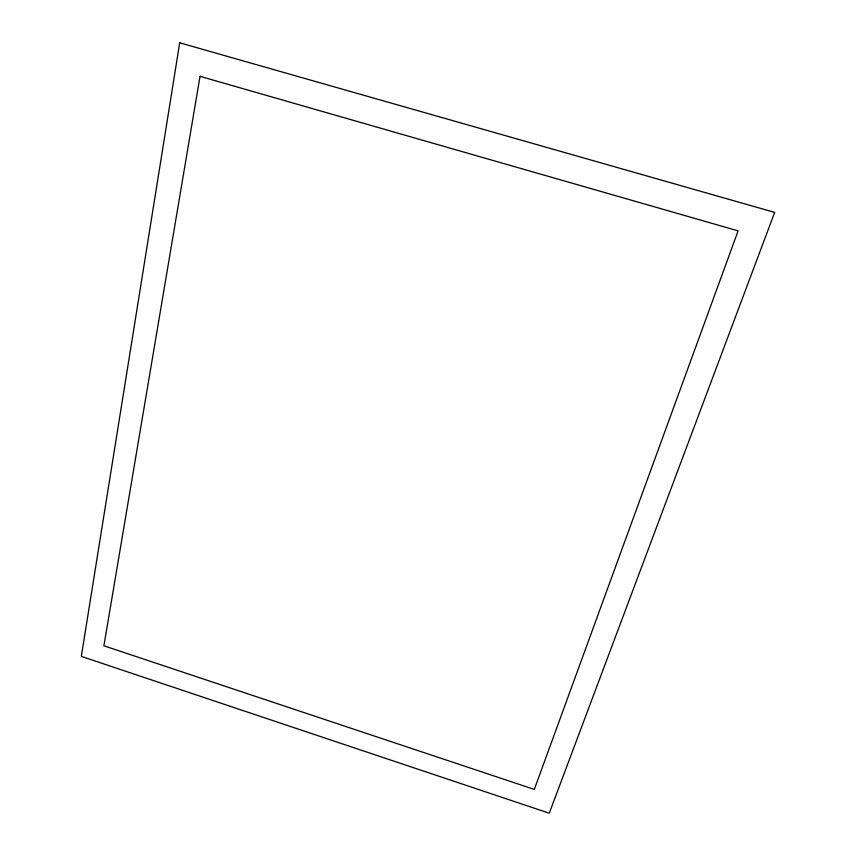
<?xml version="1.0" encoding="UTF-8"?>
<svg xmlns="http://www.w3.org/2000/svg" width="856" height="856" viewBox="0 0 856 856"><rect width="100%" height="100%" fill="white"/><g stroke="black" fill="none" stroke-linecap="round" stroke-linejoin="round"><path stroke-width="1.28" d="M179.707 42.8L81.32 656.392L549.263 813.2L774.68 212.406L179.707 42.8M200.026 76.323L103.897 645.798L534.305 789.425L738.107 230.863L200.026 76.323"/></g></svg>
